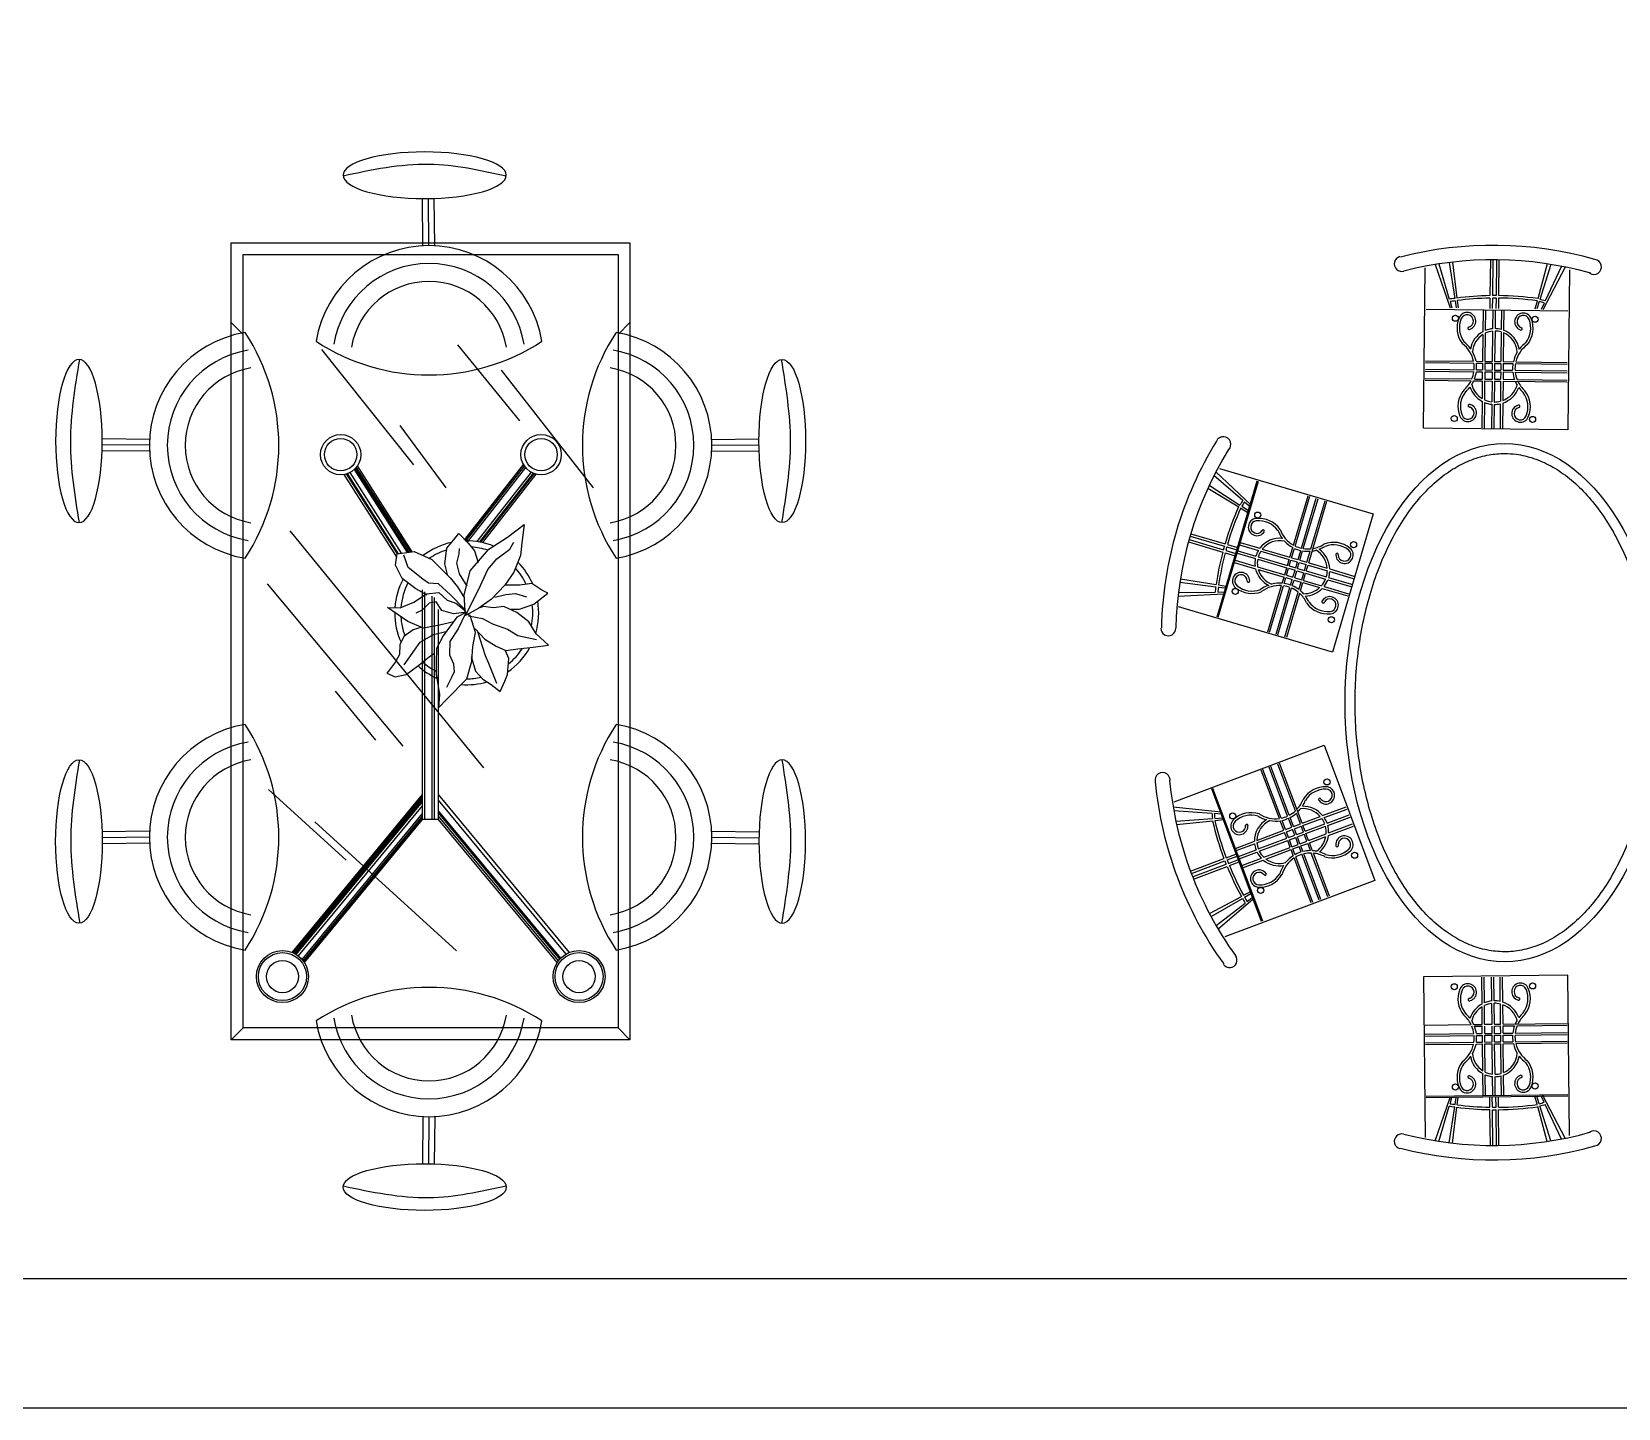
# Model space of a CAD drawing. Header units: inches. Extents: x 10.6 to 53.1, y 11.1 to 35.9.
# Drawn here: x 14.041 to 18.02, y 11.088 to 14.541 of the extents above; entities that cross this region are included whole.
import ezdxf

# ---------------------------------------------------------------- set-up
doc = ezdxf.new("R2010")
doc.units = ezdxf.units.IN
doc.header["$MEASUREMENT"] = 0
doc.layers.add('02', color=2, linetype='Continuous')
doc.layers.add('kadrbm', color=4, linetype='Continuous')

# ---------------------------------------------------------------- blocks, each defined once
blk = doc.blocks.new('kadrbm')
at = {"layer": 'kadrbm', "color": 4}
blk.add_lwpolyline([(0, 0), (0, 24.7972), (21, 24.7972), (21, 0), (0, 0)], close=True, dxfattribs=at)
blk.add_lwpolyline([(20.6631, 0.3257), (20.6631, 24.4603), (0.3369, 24.4603), (0.3369, 0.3257), (20.6631, 0.3257)], dxfattribs=at)

msp = doc.modelspace()

# ---------------------------------------------------------------- linework, layer by layer
at = {"layer": '02'}
for p, q in [((15.0225, 14.0044), (15.0209, 14.1225)), ((15.0375, 14.0046), (15.0359, 14.1227)), ((15.0525, 14.0048), (15.0509, 14.1229)), ((17.6994, 13.969), (17.6983, 13.879)), ((17.7055, 13.969), (17.7045, 13.8791)), ((17.7147, 13.969), (17.7137, 13.8792)), ((17.7209, 13.9689), (17.7198, 13.8791)), ((17.5316, 13.5462), (17.5363, 13.9486)), ((17.561, 13.9571), (17.5984, 13.8485)), ((17.5702, 13.9586), (17.5965, 13.8702)), ((17.5961, 13.9622), (17.61, 13.8722)), ((17.6048, 13.9632), (17.6154, 13.8729)), ((17.8422, 13.9588), (17.8185, 13.8712)), ((17.851, 13.9574), (17.8238, 13.8697)), ((17.8872, 13.9508), (17.8314, 13.8435)), ((17.8776, 13.9527), (17.8371, 13.8659)), ((17.8982, 13.9439), (17.8935, 13.542)), ((17.5983, 13.8641), (17.603, 13.8485)), ((17.611, 13.8659), (17.6137, 13.8483)), ((17.6161, 13.8666), (17.6183, 13.8483)), ((17.6984, 13.8731), (17.6981, 13.8467)), ((17.7045, 13.8731), (17.7042, 13.8466)), ((17.7137, 13.8731), (17.7134, 13.8465)), ((17.7199, 13.873), (17.7196, 13.8471)), ((17.8169, 13.8655), (17.8114, 13.8453)), ((17.822, 13.8641), (17.8162, 13.8456)), ((17.8346, 13.8605), (17.8269, 13.8441)), ((14.5716, 13.7819), (14.5416, 13.8119)), ((15.5116, 13.7819), (15.5416, 13.8119)), ((17.5381, 13.8455), (17.894, 13.8413)), ((17.6812, 13.8445), (17.6805, 13.7886)), ((17.6872, 13.8438), (17.6866, 13.7915)), ((17.7057, 13.8435), (17.7052, 13.7961)), ((17.7118, 13.8435), (17.7112, 13.7963)), ((17.7272, 13.8433), (17.7266, 13.7942)), ((17.7332, 13.8432), (17.7327, 13.7923)), ((17.6804, 13.7815), (17.6796, 13.7142)), ((17.6865, 13.7849), (17.6857, 13.7141)), ((17.7051, 13.79), (17.7042, 13.7139)), ((17.7111, 13.7903), (17.7102, 13.7138)), ((17.7266, 13.7879), (17.7257, 13.7136)), ((17.7326, 13.7858), (17.7317, 13.7135)), ((14.9997, 13.4548), (14.7687, 13.7437)), ((15.2654, 13.5646), (15.1095, 13.7553)), ((15.4502, 13.397), (15.2192, 13.6917)), ((17.5363, 13.6898), (17.6584, 13.6883)), ((17.5364, 13.6944), (17.6589, 13.6929)), ((17.5366, 13.7158), (17.6575, 13.7144)), ((17.5366, 13.7112), (17.6583, 13.7098)), ((17.6637, 13.7143), (17.6796, 13.7142)), ((17.6644, 13.7097), (17.6796, 13.7095)), ((17.6645, 13.6883), (17.6793, 13.6881)), ((17.6649, 13.6929), (17.6794, 13.6927)), ((17.6793, 13.6881), (17.6791, 13.6697)), ((17.6796, 13.7095), (17.6794, 13.6927)), ((17.6854, 13.688), (17.6852, 13.6696)), ((17.6856, 13.7095), (17.6854, 13.6926)), ((17.6854, 13.6926), (17.7039, 13.6924)), ((17.6854, 13.688), (17.7039, 13.6878)), ((17.6856, 13.7095), (17.7041, 13.7093)), ((17.6857, 13.7141), (17.7042, 13.7139)), ((17.7041, 13.7093), (17.7039, 13.6924)), ((17.7102, 13.7092), (17.71, 13.6923)), ((17.71, 13.6923), (17.7254, 13.6921)), ((17.7102, 13.7138), (17.7257, 13.7136)), ((17.7102, 13.7092), (17.7256, 13.709)), ((17.7256, 13.709), (17.7254, 13.6921)), ((17.7317, 13.7089), (17.7315, 13.6921)), ((17.7315, 13.6921), (17.7552, 13.6918)), ((17.7317, 13.7135), (17.757, 13.7132)), ((17.7317, 13.7089), (17.7561, 13.7087)), ((17.7613, 13.6917), (17.8922, 13.6902)), ((17.7623, 13.7086), (17.8924, 13.7071)), ((17.7632, 13.7132), (17.8925, 13.7117)), ((17.5361, 13.6714), (17.6533, 13.67)), ((17.5361, 13.6668), (17.6512, 13.6654)), ((17.6578, 13.6653), (17.6791, 13.6651)), ((17.6598, 13.6699), (17.6791, 13.6697)), ((17.6791, 13.6651), (17.6786, 13.6211)), ((17.6851, 13.665), (17.6846, 13.6178)), ((17.6851, 13.665), (17.7036, 13.6648)), ((17.6852, 13.6696), (17.7037, 13.6694)), ((17.7036, 13.6648), (17.703, 13.6125)), ((17.7039, 13.6878), (17.7037, 13.6694)), ((17.7097, 13.6647), (17.7091, 13.6122)), ((17.7099, 13.6877), (17.7097, 13.6693)), ((17.7097, 13.6693), (17.7252, 13.6691)), ((17.7097, 13.6647), (17.7251, 13.6645)), ((17.7099, 13.6877), (17.7254, 13.6875)), ((17.7251, 13.6645), (17.7245, 13.614)), ((17.7254, 13.6875), (17.7252, 13.6691)), ((17.7312, 13.6645), (17.7306, 13.6159)), ((17.7314, 13.6875), (17.7312, 13.6691)), ((17.7312, 13.6691), (17.7599, 13.6687)), ((17.7312, 13.6645), (17.8919, 13.6626)), ((17.7314, 13.6875), (17.7556, 13.6872)), ((17.7617, 13.6871), (17.8922, 13.6856)), ((17.7664, 13.6687), (17.8919, 13.6672)), ((17.6785, 13.6141), (17.6777, 13.547)), ((17.6845, 13.6112), (17.6837, 13.5469)), ((17.7305, 13.6095), (17.7298, 13.5464)), ((17.7029, 13.6065), (17.7022, 13.5467)), ((17.709, 13.6061), (17.7083, 13.5467)), ((17.7244, 13.6078), (17.7237, 13.5465)), ((15.0806, 13.397), (14.9651, 13.553)), ((17.8935, 13.542), (17.5316, 13.5462)), ((14.3361, 13.4885), (14.218, 13.49)), ((14.3363, 13.5035), (14.2182, 13.505)), ((14.3365, 13.5185), (14.2184, 13.52)), ((15.7467, 13.5185), (15.8648, 13.52)), ((15.7469, 13.5035), (15.865, 13.505)), ((15.7471, 13.4885), (15.8652, 13.49)), ((14.8577, 13.4518), (14.9948, 13.2366)), ((15.2743, 13.456), (15.1266, 13.2671)), ((15.2747, 13.4553), (15.1271, 13.2666)), ((15.277, 13.4517), (15.1299, 13.2636)), ((14.824, 13.4303), (14.9565, 13.2223)), ((14.8301, 13.4317), (14.9578, 13.2313)), ((14.8326, 13.4325), (14.9605, 13.2317)), ((14.8389, 13.4352), (14.9679, 13.2328)), ((14.8501, 13.443), (14.9826, 13.2349)), ((14.8525, 13.4454), (14.9863, 13.2354)), ((14.8549, 13.448), (14.99, 13.236)), ((15.2798, 13.4479), (15.1331, 13.2603)), ((15.2935, 13.4364), (15.1574, 13.2623)), ((15.2987, 13.4338), (15.1638, 13.2613)), ((15.3016, 13.4326), (15.1671, 13.2607)), ((15.3058, 13.4313), (15.1716, 13.2597)), ((17.0062, 13.4283), (17.0788, 13.3656)), ((17.0107, 13.437), (17.0988, 13.3541)), ((17.0142, 13.0733), (17.115, 13.4146)), ((17.0171, 13.0724), (17.1179, 13.4137)), ((17.0203, 13.4457), (17.4058, 13.3319)), ((16.9907, 13.3958), (17.0686, 13.3491)), ((16.9944, 13.4039), (17.0714, 13.3538)), ((17.2056, 13.253), (17.2422, 13.377)), ((17.2098, 13.2509), (17.2467, 13.3757)), ((17.2258, 13.2453), (17.2628, 13.3709)), ((17.2303, 13.2445), (17.2672, 13.3696)), ((17.0736, 13.3461), (17.0916, 13.3354)), ((17.0764, 13.3506), (17.0927, 13.34)), ((17.0832, 13.3617), (17.0969, 13.3499)), ((17.2438, 13.2089), (17.2893, 13.3631)), ((17.2493, 13.244), (17.2849, 13.3644)), ((17.4058, 13.3319), (17.3034, 12.9848)), ((15.2348, 13.2734), (15.2762, 13.3052)), ((15.2762, 13.3052), (15.27, 13.2589)), ((15.1753, 12.6944), (14.6893, 13.2894)), ((15.0824, 13.2457), (15.099, 13.2652)), ((15.099, 13.2652), (15.1121, 13.2825)), ((15.1121, 13.2825), (15.1364, 13.2568)), ((15.1364, 13.2568), (15.1517, 13.2389)), ((15.1876, 13.243), (15.2348, 13.2734)), ((15.2402, 13.243), (15.2507, 13.2603)), ((15.27, 13.2589), (15.2672, 13.2271)), ((16.9421, 13.2611), (17.0284, 13.2357)), ((16.9438, 13.2671), (17.03, 13.2416)), ((16.9463, 13.2759), (17.0324, 13.2505)), ((16.948, 13.2818), (17.0342, 13.2564)), ((17.0401, 13.2548), (17.0649, 13.2474)), ((17.0706, 13.2537), (17.1177, 13.2398)), ((17.0723, 13.2595), (17.1212, 13.2451)), ((14.9536, 13.203), (14.9579, 13.232)), ((14.9578, 13.2313), (15.0006, 13.2375)), ((14.9854, 13.1973), (14.9745, 13.2278)), ((15.0006, 13.2375), (15.0449, 13.2167)), ((15.0449, 13.2167), (15.0685, 13.1932)), ((15.0776, 13.2062), (15.0824, 13.2457)), ((15.1122, 13.2312), (15.1066, 13.2077)), ((15.1135, 13.245), (15.1122, 13.2312)), ((15.1412, 13.1883), (15.1876, 13.243)), ((15.1517, 13.2389), (15.1612, 13.2098)), ((15.1849, 13.1917), (15.2077, 13.2187)), ((15.2077, 13.2187), (15.2402, 13.243)), ((15.2672, 13.2271), (15.25, 13.1849)), ((17.0342, 13.2341), (17.0595, 13.2266)), ((17.0358, 13.24), (17.0612, 13.2325)), ((17.0383, 13.2489), (17.0638, 13.2413)), ((17.0593, 13.2154), (17.1094, 13.2006)), ((17.0646, 13.2331), (17.1101, 13.2197)), ((17.0663, 13.2389), (17.1115, 13.2256)), ((17.1159, 13.218), (17.1889, 13.1964)), ((17.1173, 13.2239), (17.1907, 13.2022)), ((17.1237, 13.2381), (17.195, 13.217)), ((17.1275, 13.2433), (17.1967, 13.2228)), ((17.1907, 13.2022), (17.195, 13.217)), ((17.1951, 13.2009), (17.1994, 13.2157)), ((17.1967, 13.2228), (17.2039, 13.2471)), ((17.1994, 13.2157), (17.2156, 13.2109)), ((17.2011, 13.2215), (17.2081, 13.245)), ((17.2011, 13.2215), (17.2173, 13.2167)), ((17.2112, 13.1961), (17.2156, 13.2109)), ((17.2173, 13.2167), (17.2241, 13.2395)), ((17.2217, 13.2154), (17.2286, 13.2386)), ((17.2217, 13.2154), (17.2394, 13.2102)), ((17.2394, 13.2102), (17.2475, 13.2377)), ((14.9702, 13.1696), (14.9536, 13.203)), ((15.0222, 13.1676), (14.9854, 13.1973)), ((15.0685, 13.1932), (15.0907, 13.171)), ((15.0838, 13.1793), (15.0776, 13.2062)), ((15.0907, 13.171), (15.1088, 13.1489)), ((15.1066, 13.2077), (15.1135, 13.1814)), ((15.1135, 13.1814), (15.1323, 13.1501)), ((15.126, 13.1274), (15.1412, 13.1883)), ((15.1614, 13.1406), (15.1849, 13.1917)), ((15.25, 13.1849), (15.2277, 13.153)), ((17.057, 13.2098), (17.1106, 13.1939)), ((17.1158, 13.1987), (17.1837, 13.1787)), ((17.1174, 13.1919), (17.182, 13.1729)), ((17.1775, 13.1575), (17.182, 13.1729)), ((17.1821, 13.157), (17.1864, 13.1716)), ((17.1837, 13.1787), (17.1889, 13.1964)), ((17.1864, 13.1716), (17.2026, 13.1668)), ((17.1881, 13.1774), (17.1934, 13.1951)), ((17.1881, 13.1774), (17.2043, 13.1726)), ((17.1934, 13.1951), (17.2095, 13.1903)), ((17.1951, 13.2009), (17.2112, 13.1961)), ((17.2043, 13.1726), (17.2095, 13.1903)), ((17.2087, 13.1713), (17.2139, 13.189)), ((17.2087, 13.1713), (17.2264, 13.1661)), ((17.2139, 13.189), (17.2316, 13.1838)), ((17.2157, 13.1948), (17.22, 13.2096)), ((17.2157, 13.1948), (17.2333, 13.1896)), ((17.22, 13.2096), (17.2377, 13.2044)), ((17.2264, 13.1661), (17.2316, 13.1838)), ((17.2308, 13.1648), (17.236, 13.1825)), ((17.2333, 13.1896), (17.2377, 13.2044)), ((17.236, 13.1825), (17.2861, 13.1677)), ((17.2377, 13.1883), (17.2421, 13.2031)), ((17.2377, 13.1883), (17.2881, 13.1734)), ((17.2421, 13.2031), (17.2906, 13.1888)), ((17.2438, 13.2089), (17.2904, 13.1952)), ((17.2939, 13.1717), (17.351, 13.1549)), ((17.2966, 13.1934), (17.3571, 13.1755)), ((17.2966, 13.1871), (17.3553, 13.1697)), ((14.973, 12.7488), (14.6326, 13.1561)), ((15.0048, 13.1433), (14.9702, 13.1696)), ((14.9994, 13.1101), (15.0312, 13.1308)), ((15.0333, 13.1273), (15.0048, 13.1433)), ((15.0216, 12.5646), (15.0216, 13.1406)), ((15.036, 13.1578), (15.0222, 13.1676)), ((15.0274, 12.5647), (15.0274, 13.1363)), ((15.0312, 13.1308), (15.0624, 13.1343)), ((15.0617, 13.1557), (15.036, 13.1578)), ((15.0914, 13.1288), (15.0617, 13.1557)), ((15.0624, 13.1343), (15.0831, 13.1149)), ((15.1088, 13.1489), (15.1267, 13.1199)), ((15.1309, 13.0797), (15.1614, 13.1406)), ((15.2277, 13.153), (15.1939, 13.1177)), ((15.2652, 13.1529), (15.2291, 13.153)), ((15.2305, 13.1294), (15.2548, 13.1315)), ((15.2548, 13.1315), (15.2825, 13.1231)), ((15.2957, 13.1571), (15.2652, 13.1529)), ((15.3206, 13.1404), (15.2957, 13.1571)), ((15.3004, 13.1052), (15.3352, 13.1329)), ((15.3352, 13.1329), (15.3206, 13.1404)), ((16.9159, 13.1247), (17.0306, 13.1312)), ((16.917, 13.134), (17.0092, 13.1353)), ((16.9206, 13.1599), (17.011, 13.1488)), ((16.922, 13.1686), (17.0118, 13.1542)), ((17.0156, 13.1353), (17.0319, 13.1356)), ((17.0172, 13.148), (17.0349, 13.1459)), ((17.018, 13.1532), (17.0362, 13.1503)), ((17.1415, 13.0357), (17.1757, 13.1516)), ((17.1459, 13.0344), (17.1804, 13.1511)), ((17.1621, 13.0296), (17.1968, 13.1471)), ((17.1665, 13.0283), (17.2011, 13.1454)), ((17.1842, 13.0231), (17.2173, 13.1355)), ((17.1886, 13.0218), (17.2212, 13.1322)), ((17.1985, 13.1529), (17.2026, 13.1668)), ((17.2028, 13.1512), (17.207, 13.1655)), ((17.207, 13.1655), (17.2246, 13.1603)), ((17.2192, 13.1417), (17.2246, 13.1603)), ((17.223, 13.1386), (17.2291, 13.159)), ((17.2291, 13.159), (17.2712, 13.1465)), ((17.2308, 13.1648), (17.276, 13.1514)), ((17.2779, 13.1446), (17.3423, 13.1255)), ((17.2824, 13.1496), (17.344, 13.1313)), ((17.292, 13.166), (17.3493, 13.1491)), ((14.9336, 13.0969), (14.9654, 13.0955)), ((14.9578, 13.0796), (14.9336, 13.0969)), ((14.9654, 13.0955), (14.9994, 13.1101)), ((15.0381, 13.1074), (15.0208, 13.0901)), ((15.0555, 13.1108), (15.0381, 13.1074)), ((15.0455, 12.5647), (15.0455, 13.125)), ((15.0515, 12.5647), (15.0515, 13.1218)), ((15.0699, 13.0892), (15.0555, 13.1108)), ((15.0616, 12.5647), (15.0616, 13.0914)), ((15.0831, 13.1149), (15.1046, 13.1074)), ((15.1267, 13.0921), (15.0914, 13.1288)), ((15.1046, 13.1074), (15.1287, 13.0886)), ((15.1295, 13.0769), (15.126, 13.1274)), ((15.1628, 13.0949), (15.1295, 13.0769)), ((15.1939, 13.1177), (15.1628, 13.0949)), ((15.1738, 13.099), (15.1662, 13.0955)), ((15.1994, 13.0955), (15.1738, 13.099)), ((15.2251, 13.099), (15.1994, 13.0955)), ((15.2029, 13.1224), (15.2305, 13.1294)), ((15.2582, 13.0838), (15.2251, 13.099)), ((15.243, 13.0921), (15.2646, 13.0927)), ((15.2646, 13.0927), (15.3004, 13.1052)), ((17.3034, 12.9848), (16.9174, 13.0987)), ((14.9842, 13.0617), (14.9578, 13.0796)), ((15.0236, 13.0444), (14.9842, 13.0617)), ((15.0208, 13.0901), (15.0049, 13.0824)), ((15.0637, 13.0526), (15.0236, 13.0444)), ((15.0998, 13.0608), (15.0637, 13.0526)), ((15.0991, 13.0811), (15.0699, 13.0892)), ((15.1074, 13.0727), (15.0728, 13.0256)), ((15.126, 13.0845), (15.0991, 13.0811)), ((15.1302, 13.0844), (15.1074, 13.0727)), ((15.1289, 13.0817), (15.1108, 13.0429)), ((15.1287, 13.0886), (15.126, 13.0845)), ((15.1405, 13.0768), (15.1289, 13.0817)), ((15.1365, 13.0754), (15.1718, 13.0692)), ((15.1544, 13.034), (15.1405, 13.0768)), ((15.1718, 13.0692), (15.1966, 13.0554)), ((15.1966, 13.0554), (15.2348, 13.0422)), ((15.2881, 13.0608), (15.2582, 13.0838)), ((15.306, 13.0304), (15.2881, 13.0608)), ((14.9745, 13.0242), (14.9642, 13.0028)), ((14.998, 13.0408), (14.9745, 13.0242)), ((15.0195, 13.0471), (14.998, 13.0408)), ((15.0153, 13.0096), (15.0485, 13.0291)), ((15.0485, 13.0291), (15.0832, 13.0374)), ((15.0728, 13.0256), (15.0561, 12.9938)), ((15.1108, 13.0429), (15.0901, 13.0111)), ((15.1475, 12.9992), (15.1544, 13.034)), ((15.1537, 13.0429), (15.178, 13.0172)), ((15.1793, 12.9754), (15.1597, 13.0355)), ((15.178, 13.0172), (15.2056, 12.9993)), ((15.2348, 13.0422), (15.2604, 13.0263)), ((15.2604, 13.0263), (15.3075, 13.0166)), ((15.3372, 13.002), (15.306, 13.0304)), ((14.9633, 12.9786), (14.9537, 12.9605)), ((14.9642, 13.0028), (14.9633, 12.9786)), ((14.9751, 12.9529), (15.0008, 12.9897)), ((15.0008, 12.9897), (15.0153, 13.0096)), ((15.0091, 12.9494), (15.0382, 12.9731)), ((15.0382, 12.9731), (15.0514, 12.982)), ((15.0561, 12.9938), (15.0554, 12.9584)), ((15.0901, 13.0111), (15.0887, 12.9779)), ((15.0887, 12.9779), (15.0991, 12.955)), ((15.143, 12.974), (15.154, 12.9369)), ((15.1448, 12.9618), (15.1475, 12.9992)), ((15.188, 12.9565), (15.1793, 12.9754)), ((15.2056, 12.9993), (15.2299, 12.9889)), ((15.238, 12.9688), (15.2293, 12.9876)), ((15.2299, 12.9889), (15.2604, 12.993)), ((15.2604, 12.993), (15.2992, 12.9972)), ((15.2992, 12.9972), (15.3372, 13.002)), ((14.9356, 12.937), (14.9322, 12.9322)), ((14.9322, 12.9322), (14.953, 12.9225)), ((14.9537, 12.9605), (14.9356, 12.937)), ((14.98, 12.9288), (15.0091, 12.9494)), ((15.0554, 12.9584), (15.0555, 12.9293)), ((15.1004, 12.9356), (15.095, 12.9231)), ((15.0991, 12.955), (15.1004, 12.9356)), ((15.1323, 12.9175), (15.1448, 12.9618)), ((15.154, 12.9369), (15.1729, 12.9166)), ((15.2076, 12.9063), (15.188, 12.9565)), ((15.2345, 12.9289), (15.238, 12.9688)), ((14.953, 12.9225), (14.98, 12.9288)), ((15.0555, 12.9293), (15.0637, 12.8782)), ((15.095, 12.9231), (15.0818, 12.8962)), ((15.0825, 12.8663), (15.1323, 12.9175)), ((15.1729, 12.9166), (15.1931, 12.9036)), ((15.1931, 12.9036), (15.2163, 12.8861)), ((15.2163, 12.8861), (15.2279, 12.9122)), ((15.2279, 12.9122), (15.2345, 12.9289)), ((14.9039, 12.7635), (14.8028, 12.887)), ((15.0637, 12.8782), (15.061, 12.8448)), ((15.061, 12.8448), (15.0825, 12.8663)), ((16.9063, 12.6095), (17.2826, 12.7509)), ((17.2826, 12.7509), (17.4099, 12.4121)), ((17.191, 12.5734), (17.1449, 12.6959)), ((17.1951, 12.5754), (17.1492, 12.6976)), ((17.2107, 12.5865), (17.1665, 12.704)), ((17.2273, 12.5552), (17.1708, 12.7057)), ((17.1703, 12.5674), (17.1248, 12.6884)), ((17.1749, 12.5682), (17.1291, 12.69)), ((14.8299, 12.4624), (14.635, 12.6401)), ((14.6943, 12.2313), (15.0216, 12.6274)), ((14.6968, 12.2302), (15.0213, 12.623)), ((14.6989, 12.2292), (15.0213, 12.6194)), ((14.702, 12.2276), (15.0213, 12.6141)), ((15.3896, 12.2313), (15.0616, 12.6274)), ((17.1258, 12.3086), (17.0006, 12.6417)), ((17.1286, 12.3096), (17.0034, 12.6428)), ((14.7046, 12.2261), (15.0213, 12.6094)), ((14.71, 12.2224), (15.0213, 12.5992)), ((14.7191, 12.2138), (15.0213, 12.5795)), ((15.3813, 12.2272), (15.0616, 12.6133)), ((15.3679, 12.217), (15.0616, 12.5869)), ((15.3654, 12.2144), (15.0616, 12.5813)), ((16.9039, 12.5968), (17.0241, 12.5837)), ((16.9056, 12.5871), (17.0012, 12.5808)), ((17.0071, 12.5804), (17.0252, 12.5792)), ((17.223, 12.5536), (17.2129, 12.5804)), ((17.2788, 12.5745), (17.3379, 12.5967)), ((17.2826, 12.5695), (17.34, 12.5911)), ((17.2898, 12.5557), (17.3454, 12.5766)), ((14.3361, 12.5352), (14.218, 12.5337)), ((14.7217, 12.2106), (15.0213, 12.5732)), ((14.7235, 12.2082), (15.0213, 12.5687)), ((14.7251, 12.2058), (15.0216, 12.5646)), ((15.1062, 12.2353), (14.751, 12.5587)), ((15.0616, 12.5647), (15.0216, 12.5646)), ((15.3621, 12.2105), (15.0616, 12.5734)), ((15.3588, 12.2058), (15.0616, 12.5647)), ((15.7471, 12.5352), (15.8652, 12.5337)), ((16.9108, 12.5606), (17.0024, 12.567)), ((16.9127, 12.5519), (17.003, 12.5615)), ((17.0083, 12.5674), (17.0277, 12.5688)), ((17.0089, 12.5622), (17.0297, 12.5644)), ((17.1138, 12.5125), (17.1814, 12.5379)), ((17.1814, 12.5379), (17.1725, 12.5616)), ((17.1857, 12.5395), (17.1771, 12.5624)), ((17.1857, 12.5395), (17.2015, 12.5455)), ((17.1878, 12.5339), (17.2036, 12.5398)), ((17.2015, 12.5455), (17.1931, 12.5677)), ((17.2058, 12.5471), (17.1973, 12.5697)), ((17.209, 12.5254), (17.2036, 12.5398)), ((17.2058, 12.5471), (17.223, 12.5536)), ((17.2079, 12.5414), (17.2252, 12.5479)), ((17.2134, 12.527), (17.2079, 12.5414)), ((17.2306, 12.5334), (17.2252, 12.5479)), ((17.2273, 12.5552), (17.2728, 12.5723)), ((17.2295, 12.5495), (17.2768, 12.5673)), ((17.2349, 12.5351), (17.2295, 12.5495)), ((17.2349, 12.5351), (17.2841, 12.5536)), ((17.237, 12.5294), (17.2859, 12.5478)), ((17.2916, 12.5499), (17.3475, 12.571)), ((17.2933, 12.5243), (17.3562, 12.548)), ((17.2939, 12.531), (17.3541, 12.5536)), ((14.3363, 12.5202), (14.2182, 12.5187)), ((14.3365, 12.5052), (14.2184, 12.5037)), ((15.7467, 12.5052), (15.8648, 12.5037)), ((15.7469, 12.5202), (15.865, 12.5187)), ((17.06, 12.4923), (17.1077, 12.5102)), ((17.0621, 12.4866), (17.1081, 12.5039)), ((17.1139, 12.5061), (17.1835, 12.5323)), ((17.1174, 12.4909), (17.189, 12.5178)), ((17.1198, 12.4854), (17.1911, 12.5121)), ((17.1313, 12.4699), (17.1976, 12.4948)), ((17.189, 12.5178), (17.1835, 12.5323)), ((17.1933, 12.5194), (17.1878, 12.5339)), ((17.1976, 12.4948), (17.1911, 12.5121)), ((17.1933, 12.5194), (17.209, 12.5254)), ((17.1954, 12.5138), (17.2112, 12.5197)), ((17.2019, 12.4964), (17.1954, 12.5138)), ((17.2019, 12.4964), (17.2177, 12.5024)), ((17.204, 12.4908), (17.2198, 12.4967)), ((17.2177, 12.5024), (17.2112, 12.5197)), ((17.2134, 12.527), (17.2306, 12.5334)), ((17.2155, 12.5213), (17.2327, 12.5278)), ((17.222, 12.504), (17.2155, 12.5213)), ((17.2249, 12.4832), (17.2198, 12.4967)), ((17.222, 12.504), (17.2392, 12.5105)), ((17.2241, 12.4983), (17.2413, 12.5048)), ((17.2294, 12.4844), (17.2241, 12.4983)), ((17.2392, 12.5105), (17.2327, 12.5278)), ((17.2435, 12.5121), (17.237, 12.5294)), ((17.2482, 12.4867), (17.2413, 12.5048)), ((17.2435, 12.5121), (17.2877, 12.5287)), ((17.2457, 12.5064), (17.2868, 12.5219)), ((17.2531, 12.4865), (17.2457, 12.5064)), ((16.9474, 12.4352), (17.0314, 12.4668)), ((16.9495, 12.4294), (17.0336, 12.461)), ((17.0371, 12.469), (17.0613, 12.4781)), ((17.0393, 12.4633), (17.0642, 12.4726)), ((17.0426, 12.4547), (17.0674, 12.464)), ((17.0448, 12.449), (17.0695, 12.4583)), ((17.0676, 12.4722), (17.1117, 12.4888)), ((17.0697, 12.4665), (17.1141, 12.4832)), ((17.0762, 12.4492), (17.1251, 12.4676)), ((17.0777, 12.4433), (17.13, 12.463)), ((17.1367, 12.4655), (17.1997, 12.4892)), ((17.2053, 12.4742), (17.1997, 12.4892)), ((17.2094, 12.4766), (17.204, 12.4908)), ((17.25, 12.3553), (17.2075, 12.4684)), ((17.2543, 12.3569), (17.2115, 12.4708)), ((17.2701, 12.3628), (17.227, 12.4775)), ((17.2744, 12.3644), (17.2315, 12.4787)), ((17.2917, 12.3709), (17.2504, 12.4806)), ((17.296, 12.3725), (17.2555, 12.4803)), ((16.9528, 12.4208), (17.037, 12.4524)), ((16.9551, 12.4151), (17.0393, 12.4468)), ((17.4099, 12.4121), (17.0332, 12.2706)), ((17.0806, 12.3747), (17.097, 12.3833)), ((17.0832, 12.3701), (17.0986, 12.379)), ((16.9948, 12.3291), (17.0751, 12.3717)), ((16.9989, 12.3213), (17.0777, 12.3669)), ((17.0117, 12.2985), (17.0845, 12.3551)), ((17.0164, 12.2904), (17.104, 12.3647)), ((17.0895, 12.359), (17.1024, 12.369)), ((17.8935, 12.1739), (17.5316, 12.1697)), ((17.5316, 12.1697), (17.5363, 11.7673)), ((17.6785, 12.1017), (17.6777, 12.1689)), ((17.6845, 12.1046), (17.6837, 12.1689)), ((17.7029, 12.1094), (17.7022, 12.1692)), ((17.709, 12.1098), (17.7083, 12.1692)), ((17.7244, 12.1081), (17.7237, 12.1694)), ((17.7305, 12.1064), (17.7298, 12.1695)), ((17.8982, 11.7719), (17.8935, 12.1739)), ((17.6851, 12.0509), (17.6846, 12.0981)), ((17.7036, 12.0511), (17.703, 12.1033)), ((17.7097, 12.0511), (17.7091, 12.1037)), ((17.7251, 12.0513), (17.7245, 12.1019)), ((17.7312, 12.0514), (17.7306, 12.1)), ((17.6791, 12.0508), (17.6786, 12.0948)), ((14.5716, 12.0419), (14.5416, 12.0119)), ((15.5116, 12.0419), (15.5416, 12.0119)), ((17.5361, 12.0491), (17.6512, 12.0505)), ((17.5363, 12.0261), (17.6584, 12.0275)), ((17.5364, 12.0215), (17.6589, 12.023)), ((17.6578, 12.0505), (17.6791, 12.0508)), ((17.6598, 12.046), (17.6791, 12.0462)), ((17.6645, 12.0276), (17.6793, 12.0278)), ((17.6649, 12.023), (17.6794, 12.0232)), ((17.6793, 12.0278), (17.6791, 12.0462)), ((17.6796, 12.0063), (17.6794, 12.0232)), ((17.6851, 12.0509), (17.7036, 12.0511)), ((17.6854, 12.0279), (17.6852, 12.0463)), ((17.6854, 12.0279), (17.7039, 12.0281)), ((17.6854, 12.0233), (17.7039, 12.0235)), ((17.6856, 12.0064), (17.6854, 12.0233)), ((17.7039, 12.0281), (17.7037, 12.0465)), ((17.7041, 12.0066), (17.7039, 12.0235)), ((17.7097, 12.0511), (17.7251, 12.0513)), ((17.7097, 12.0465), (17.7252, 12.0467)), ((17.7099, 12.0281), (17.7097, 12.0465)), ((17.7099, 12.0281), (17.7254, 12.0283)), ((17.71, 12.0235), (17.7254, 12.0237)), ((17.7102, 12.0067), (17.71, 12.0235)), ((17.7254, 12.0283), (17.7252, 12.0467)), ((17.7256, 12.0069), (17.7254, 12.0237)), ((17.7312, 12.0514), (17.8919, 12.0533)), ((17.7312, 12.0468), (17.7599, 12.0471)), ((17.7314, 12.0284), (17.7312, 12.0468)), ((17.7314, 12.0284), (17.7556, 12.0287)), ((17.7315, 12.0238), (17.7552, 12.0241)), ((17.7317, 12.0069), (17.7315, 12.0238)), ((17.7613, 12.0241), (17.8922, 12.0257)), ((17.7617, 12.0288), (17.8922, 12.0303)), ((17.7664, 12.0472), (17.8919, 12.0487)), ((17.5366, 12.0046), (17.6583, 12.0061)), ((17.5366, 12), (17.6575, 12.0015)), ((17.6637, 12.0015), (17.6796, 12.0017)), ((17.6644, 12.0061), (17.6796, 12.0063)), ((17.6804, 11.9344), (17.6796, 12.0017)), ((17.6856, 12.0064), (17.7041, 12.0066)), ((17.6857, 12.0018), (17.7042, 12.002)), ((17.6865, 11.931), (17.6857, 12.0018)), ((17.7051, 11.9259), (17.7042, 12.002)), ((17.7102, 12.0067), (17.7256, 12.0069)), ((17.7102, 12.0021), (17.7257, 12.0023)), ((17.7111, 11.9256), (17.7102, 12.0021)), ((17.7266, 11.9279), (17.7257, 12.0023)), ((17.7317, 12.0069), (17.7561, 12.0072)), ((17.7317, 12.0023), (17.757, 12.0026)), ((17.7326, 11.9301), (17.7317, 12.0023)), ((17.7623, 12.0073), (17.8924, 12.0088)), ((17.7632, 12.0027), (17.8925, 12.0042)), ((17.6812, 11.8714), (17.6805, 11.9273)), ((17.6872, 11.8721), (17.6866, 11.9244)), ((17.7057, 11.8723), (17.7052, 11.9198)), ((17.7118, 11.8724), (17.7112, 11.9196)), ((17.7272, 11.8726), (17.7266, 11.9217)), ((17.7332, 11.8726), (17.7327, 11.9236)), ((17.5381, 11.8704), (17.894, 11.8745)), ((17.5382, 11.8673), (17.894, 11.8715)), ((17.561, 11.7588), (17.5984, 11.8673)), ((17.5983, 11.8518), (17.603, 11.8674)), ((17.611, 11.8499), (17.6137, 11.8675)), ((17.6161, 11.8492), (17.6183, 11.8676)), ((17.6984, 11.8428), (17.6981, 11.8692)), ((17.7045, 11.8428), (17.7042, 11.8693)), ((17.7137, 11.8428), (17.7134, 11.8694)), ((17.7199, 11.8429), (17.7196, 11.8688)), ((17.8169, 11.8503), (17.8114, 11.8705)), ((17.822, 11.8517), (17.8162, 11.8703)), ((17.8346, 11.8553), (17.8269, 11.8718)), ((17.8872, 11.765), (17.8314, 11.8724)), ((15.0225, 11.8193), (15.0209, 11.7012)), ((15.0375, 11.8191), (15.0359, 11.701)), ((15.0525, 11.8189), (15.0509, 11.7008)), ((17.5702, 11.7573), (17.5965, 11.8457)), ((17.5961, 11.7537), (17.61, 11.8437)), ((17.6048, 11.7527), (17.6154, 11.843)), ((17.6994, 11.7469), (17.6983, 11.8368)), ((17.7055, 11.7469), (17.7045, 11.8367)), ((17.7147, 11.7469), (17.7137, 11.8367)), ((17.7209, 11.747), (17.7198, 11.8368)), ((17.8422, 11.757), (17.8185, 11.8447)), ((17.851, 11.7584), (17.8238, 11.8461)), ((17.8776, 11.7631), (17.8371, 11.85))]:
    msp.add_line(p, q, dxfattribs=at)
for points in [[(15.5416, 14.0119), (15.5416, 12.0119), (14.5416, 12.0119), (14.5416, 14.0119)], [(15.5116, 13.9819), (15.5116, 12.0419), (14.5716, 12.0419), (14.5716, 13.9819)]]:
    msp.add_lwpolyline(points, close=True, dxfattribs=at)
for centre, radius in [((17.6119, 13.8223), 0.00767), ((17.8116, 13.8198), 0.00767), ((17.6089, 13.5708), 0.00767), ((17.8053, 13.5685), 0.00767), ((14.8159, 13.4802), 0.0506), ((15.3187, 13.4802), 0.0506), ((14.8159, 13.4802), 0.0406), ((15.3187, 13.4802), 0.0406), ((17.1162, 13.3285), 0.00767), ((17.3563, 13.2542), 0.00767), ((17.0595, 13.137), 0.00767), ((17.3007, 13.0658), 0.00767), ((17.2898, 12.6591), 0.00767), ((17.0534, 12.5738), 0.00767), ((17.3589, 12.4752), 0.00767), ((17.1235, 12.3868), 0.00767), ((14.6701, 12.1706), 0.0653), ((14.6701, 12.1706), 0.0603), ((15.4139, 12.1706), 0.0653), ((15.4139, 12.1706), 0.0603), ((14.6701, 12.1706), 0.0403), ((15.4139, 12.1706), 0.0403), ((17.6089, 12.1451), 0.00767), ((17.8053, 12.1474), 0.00767), ((17.6119, 11.8936), 0.00767), ((17.8116, 11.8961), 0.00767)]:
    msp.add_circle(centre, radius, dxfattribs=at)
for centre, radius, start, end in [((15.0375, 13.7177), 0.2869, 9.3768, 170.6232), ((17.4774, 13.9587), 0.0188, 105.0378, 286.4214), ((17.7071, 13.0679), 0.9374, 74.242, 104.4169), ((17.7071, 13.0679), 0.9011, 74.242, 104.4169), ((17.9591, 13.9512), 0.019, 235.6527, 82.2531), ((15.0375, 13.7177), 0.2419, 9.3768, 170.6232), ((15.0375, 13.7177), 0.1969, 9.3768, 170.6232), ((17.7123, 13.1282), 0.751, 97.83, 98.8725), ((17.7138, 13.1221), 0.751, 97.8685, 98.8453), ((17.7123, 13.1282), 0.751, 91.0664, 97.4138), ((17.7138, 13.1221), 0.751, 91.1741, 97.47), ((17.7123, 13.1282), 0.751, 89.8953, 90.5979), ((17.7138, 13.1221), 0.751, 90.003, 90.7056), ((17.7123, 13.1282), 0.751, 81.8844, 89.4269), ((17.7138, 13.1221), 0.751, 82.0604, 89.5346), ((17.6217, 13.1404), 0.751, 73.534, 74.5301), ((17.621, 13.1467), 0.751, 73.2807, 74.3375), ((17.6812, 13.7981), 0.0654, 156.9621, 217.5899), ((17.6411, 13.8152), 0.0217, 285.3756, 156.9621), ((17.6812, 13.7981), 0.0593, 156.9621, 216.8298), ((17.6411, 13.8152), 0.0157, 285.3756, 156.9621), ((17.782, 13.8136), 0.0217, 21.6969, 253.2834), ((17.782, 13.8136), 0.0157, 21.6969, 253.2834), ((17.7414, 13.7974), 0.0593, 321.8292, 21.6969), ((17.7414, 13.7974), 0.0654, 321.069, 21.6969), ((14.6232, 13.5035), 0.2869, 99.3768, 260.6232), ((14.1444, 13.5035), 0.5165, 326.7706, 33.2294), ((15.9388, 13.5035), 0.5165, 146.7706, 213.2294), ((15.46, 13.5035), 0.2869, 279.3768, 80.6232), ((17.6459, 13.7972), 0.00302, 105.8759, 289.6763), ((17.7106, 13.734), 0.0623, 118.8648, 169.7034), ((17.7106, 13.734), 0.0562, 122.4226, 175.2084), ((17.7106, 13.734), 0.0562, 95.5987, 115.3317), ((17.7106, 13.734), 0.0623, 94.9876, 112.6465), ((17.7106, 13.734), 0.0562, 73.4867, 89.4215), ((17.7106, 13.734), 0.0623, 75.0602, 89.4125), ((17.7106, 13.734), 0.0562, 3.4506, 66.959), ((17.7106, 13.734), 0.0623, 8.9556, 69.2318), ((17.7765, 13.7957), 0.00297, 254.3877, 104.2712), ((14.6232, 13.5035), 0.2419, 99.3768, 260.6232), ((15.0375, 14.1965), 0.5165, 236.7706, 303.2294), ((15.46, 13.5035), 0.2419, 279.3768, 80.6232), ((17.5848, 13.6989), 0.0743, 12.0806, 53.0884), ((17.5848, 13.6989), 0.0803, 36.3084, 52.4757), ((17.5848, 13.6989), 0.0803, 11.1063, 29.7638), ((17.8355, 13.6959), 0.0803, 148.8952, 167.5526), ((17.8355, 13.6959), 0.0743, 125.5706, 166.5784), ((17.8355, 13.6959), 0.0803, 125.5706, 142.3506), ((14.6232, 13.5035), 0.1969, 99.3768, 260.6232), ((15.46, 13.5035), 0.1969, 279.3768, 80.6232), ((17.5848, 13.6989), 0.0743, 337.1268, 351.849), ((17.5848, 13.6989), 0.0743, 355.4152, 8.4662), ((17.5848, 13.6989), 0.0803, 338.8766, 352.415), ((17.5848, 13.6989), 0.0803, 355.7103, 7.7732), ((17.8355, 13.6959), 0.0803, 170.8858, 182.9487), ((17.8355, 13.6959), 0.0743, 170.1928, 183.2437), ((17.5848, 13.6989), 0.0743, 310.1209, 333.2378), ((17.5848, 13.6989), 0.0803, 310.1209, 322.2603), ((17.7098, 13.6713), 0.0652, 198.9432, 241.231), ((17.5848, 13.6989), 0.0803, 327.7185, 335.3318), ((17.7098, 13.6713), 0.0591, 195.0074, 238.0525), ((17.7098, 13.6713), 0.0652, 288.4955, 339.3251), ((17.7098, 13.6713), 0.0591, 290.5461, 343.6516), ((17.8355, 13.6959), 0.0803, 186.244, 199.7824), ((17.8355, 13.6959), 0.0743, 186.8099, 201.5322), ((17.8355, 13.6959), 0.0803, 203.3272, 210.9405), ((17.8355, 13.6959), 0.0743, 205.4212, 228.5381), ((17.8355, 13.6959), 0.0803, 216.3987, 228.1073), ((17.6835, 13.601), 0.0654, 141.0527, 201.6969), ((17.6835, 13.601), 0.0593, 141.5871, 201.6969), ((17.7098, 13.6713), 0.0652, 247.1088, 263.9243), ((17.7098, 13.6713), 0.0591, 244.6926, 263.3694), ((17.7098, 13.6713), 0.0591, 269.242, 284.375), ((17.7345, 13.6004), 0.0593, 336.9621, 37.0718), ((17.7345, 13.6004), 0.0654, 336.9621, 37.6063), ((17.643, 13.5848), 0.0217, 201.6969, 73.2834), ((17.643, 13.5848), 0.0157, 201.6969, 73.2834), ((17.6473, 13.6029), 0.00346, 46.8019, 269.3295), ((17.7098, 13.6713), 0.0652, 269.2502, 282.9502), ((17.7747, 13.5833), 0.0217, 105.3756, 336.9621), ((17.7747, 13.5833), 0.0157, 105.3756, 336.9621), ((17.7706, 13.6015), 0.00308, 269.3295, 122.1298), ((17.8114, 13.0236), 0.9374, 148.4678, 178.6427), ((17.8114, 13.0236), 0.9011, 148.4678, 178.6427), ((17.0298, 13.5062), 0.019, 309.8785, 156.4789), ((17.7547, 13.045), 0.751, 156.1101, 163.6527), ((17.7611, 13.0448), 0.751, 156.2862, 163.7604), ((17.7122, 12.9622), 0.751, 147.5064, 148.5633), ((17.7184, 12.9611), 0.751, 147.7598, 148.7558), ((17.1141, 13.2984), 0.0217, 95.9227, 327.5091), ((17.1141, 13.2984), 0.0157, 95.9227, 327.5091), ((17.1186, 13.2549), 0.0654, 35.2948, 95.9227), ((17.1186, 13.2549), 0.0593, 36.0549, 95.9227), ((17.1298, 13.2883), 0.00297, 328.6135, 178.497), ((17.2419, 13.3179), 0.0803, 199.7964, 216.5764), ((17.2419, 13.3179), 0.0743, 199.7964, 240.8042), ((15.1322, 13.0834), 0.1806, 101.9563, 127.295), ((15.1322, 13.0834), 0.1806, 67.9768, 90.8473), ((17.7547, 13.045), 0.751, 164.121, 164.8236), ((17.1712, 13.208), 0.0623, 83.1813, 143.4575), ((17.1712, 13.208), 0.0562, 77.6764, 141.1847), ((17.2419, 13.3179), 0.0803, 223.121, 241.7784), ((17.2419, 13.3179), 0.0743, 244.4185, 257.4695), ((17.2419, 13.3179), 0.0743, 279.6469, 302.7638), ((17.3064, 13.1947), 0.0654, 51.1878, 111.8321), ((17.3064, 13.1947), 0.0593, 51.1878, 111.2976), ((15.1322, 13.0834), 0.1656, 107.6899, 124.5346), ((15.1322, 13.0834), 0.1656, 71.2761, 86.1349), ((15.1322, 13.0834), 0.1806, 23.5862, 44.7442), ((17.7547, 13.045), 0.751, 165.2921, 171.6395), ((17.7611, 13.0448), 0.751, 165.3999, 171.6957), ((17.7611, 13.0448), 0.751, 164.2287, 164.9313), ((17.1712, 13.208), 0.0623, 169.2134, 186.8722), ((17.1712, 13.208), 0.0623, 149.286, 163.6383), ((17.1712, 13.208), 0.0562, 169.8245, 189.5574), ((17.1712, 13.208), 0.0562, 147.7124, 163.6472), ((17.2419, 13.3179), 0.0803, 245.1115, 257.1744), ((17.2419, 13.3179), 0.0803, 260.4697, 274.0081), ((17.2419, 13.3179), 0.0743, 261.0357, 275.7579), ((17.2419, 13.3179), 0.0803, 277.553, 285.1662), ((17.2315, 13.1903), 0.0591, 4.7719, 57.8773), ((17.2419, 13.3179), 0.0803, 290.6244, 302.333), ((17.2315, 13.1903), 0.0652, 2.7213, 53.5508), ((17.3338, 13.2287), 0.0217, 179.6014, 51.1878), ((17.3152, 13.2298), 0.00308, 343.5552, 196.3556), ((17.3338, 13.2287), 0.0157, 179.6014, 51.1878), ((15.1322, 13.0834), 0.1656, 25.6559, 42.5057), ((17.0742, 13.1632), 0.0217, 359.6014, 231.1878), ((17.0742, 13.1632), 0.0157, 359.6014, 231.1878), ((17.1712, 13.208), 0.0623, 193.0906, 243.9291), ((17.1712, 13.208), 0.0562, 196.6483, 249.4341), ((17.2315, 13.1903), 0.0591, 343.4678, 358.6008), ((17.2315, 13.1903), 0.0652, 343.4759, 357.1759), ((15.1322, 13.0834), 0.1806, 152.123, 175.9816), ((15.1322, 13.0834), 0.1656, 152.9864, 175.5771), ((17.7547, 13.045), 0.751, 172.0557, 173.0983), ((17.7611, 13.0448), 0.751, 172.0942, 173.071), ((17.1016, 13.1972), 0.0654, 231.1878, 291.8157), ((17.1016, 13.1972), 0.0593, 231.1878, 291.0556), ((17.0929, 13.163), 0.00302, 180.1016, 3.902), ((17.1709, 13.0775), 0.0803, 110.5341, 126.7014), ((17.1709, 13.0775), 0.0743, 86.3063, 127.3141), ((17.1709, 13.0775), 0.0803, 85.3321, 103.9895), ((17.1709, 13.0775), 0.0743, 69.641, 82.692), ((17.1709, 13.0775), 0.0803, 69.9361, 81.9989), ((17.1709, 13.0775), 0.0743, 51.3526, 66.0748), ((17.1709, 13.0775), 0.0803, 53.1023, 66.6408), ((17.1709, 13.0775), 0.0743, 24.3466, 47.4636), ((17.1709, 13.0775), 0.0803, 41.9442, 49.5575), ((17.2315, 13.1903), 0.0591, 269.2331, 312.2783), ((17.2315, 13.1903), 0.0652, 273.1689, 315.4567), ((17.2315, 13.1903), 0.0591, 318.9183, 337.5952), ((17.2315, 13.1903), 0.0652, 321.3345, 338.1501), ((15.1322, 13.0834), 0.1656, 348.3868, 7.0756), ((15.1322, 13.0834), 0.1806, 343.3455, 9.4541), ((17.1709, 13.0775), 0.0803, 24.3466, 36.4861), ((17.292, 13.1458), 0.0654, 215.2784, 275.9227), ((17.292, 13.1458), 0.0593, 215.8129, 275.9227), ((17.2802, 13.1115), 0.00346, 121.0277, 343.5552), ((17.2965, 13.1024), 0.0217, 275.9227, 147.5091), ((17.2965, 13.1024), 0.0157, 275.9227, 147.5091), ((15.1322, 13.0834), 0.1806, 179.8021, 204.1804), ((15.1322, 13.0834), 0.1656, 183.4756, 200.3347), ((16.8917, 13.0447), 0.0188, 179.2635, 0.6471), ((15.1322, 13.0834), 0.1806, 304.7038, 331.1281), ((15.1322, 13.0834), 0.1656, 309.1886, 327.4028), ((15.1322, 13.0834), 0.1806, 227.503, 245.4563), ((15.1322, 13.0834), 0.1656, 228.2699, 242.4002), ((15.1322, 13.0834), 0.1806, 265.6606, 286.3393), ((15.1322, 13.0834), 0.1656, 270.0835, 282.5023), ((14.6232, 12.5202), 0.2869, 99.3768, 260.6232), ((14.1444, 12.5202), 0.5165, 326.7706, 33.2294), ((15.9388, 12.5202), 0.5165, 146.7706, 213.2294), ((15.46, 12.5202), 0.2869, 279.3768, 80.6232), ((14.6232, 12.5202), 0.2419, 99.3768, 260.6232), ((15.46, 12.5202), 0.2419, 279.3768, 80.6232), ((14.6232, 12.5202), 0.1969, 99.3768, 260.6232), ((15.46, 12.5202), 0.1969, 279.3768, 80.6232), ((16.8774, 12.6636), 0.019, 346.922, 193.5224), ((17.792, 12.7491), 0.9374, 185.5113, 215.6862), ((17.792, 12.7491), 0.9011, 185.5113, 215.6862), ((17.1602, 12.641), 0.0743, 316.6904, 339.8073), ((17.2859, 12.5815), 0.0654, 88.2313, 148.8756), ((17.2859, 12.5815), 0.0593, 88.2313, 148.3411), ((17.2717, 12.6148), 0.00308, 20.5987, 233.3991), ((17.2872, 12.6252), 0.0217, 216.6449, 88.2313), ((17.2872, 12.6252), 0.0157, 216.6449, 88.2313), ((17.7498, 12.6404), 0.751, 184.5499, 185.6068), ((17.7554, 12.6433), 0.751, 184.8033, 185.7993), ((17.0997, 12.5165), 0.0654, 72.3383, 132.9662), ((17.0997, 12.5165), 0.0593, 73.0984, 132.9662), ((17.1602, 12.641), 0.0743, 236.8399, 277.8477), ((17.1602, 12.641), 0.0743, 298.0792, 312.8014), ((17.1602, 12.641), 0.0803, 297.5132, 311.0517), ((17.1602, 12.641), 0.0803, 314.5965, 322.2097), ((17.2287, 12.5329), 0.0591, 41.8154, 94.9209), ((17.1602, 12.641), 0.0803, 327.6679, 339.3765), ((17.2287, 12.5329), 0.0652, 39.7648, 90.5943), ((17.7339, 12.7321), 0.751, 193.1536, 200.6962), ((17.7391, 12.7357), 0.751, 193.3297, 200.8039), ((17.07, 12.5484), 0.0217, 132.9662, 4.5526), ((17.07, 12.5484), 0.0157, 132.9662, 4.5526), ((17.0886, 12.5498), 0.00297, 5.657, 215.5405), ((17.17, 12.5108), 0.0623, 120.2249, 180.501), ((17.17, 12.5108), 0.0562, 114.7199, 178.2282), ((17.1602, 12.641), 0.0803, 236.8399, 253.6199), ((17.1602, 12.641), 0.0803, 260.1645, 278.8219), ((17.1602, 12.641), 0.0743, 281.462, 294.513), ((17.1602, 12.641), 0.0803, 282.155, 294.2179), ((17.2287, 12.5329), 0.0591, 20.5113, 35.6443), ((17.2287, 12.5329), 0.0652, 20.5194, 34.2195), ((17.2287, 12.5329), 0.0591, 355.9618, 14.6387), ((17.2287, 12.5329), 0.0652, 358.378, 15.1936), ((17.17, 12.5108), 0.0623, 186.3295, 200.6818), ((17.17, 12.5108), 0.0562, 184.7559, 200.6907), ((17.2287, 12.5329), 0.0591, 306.2766, 349.3218), ((17.2287, 12.5329), 0.0652, 310.2124, 352.5002), ((17.3151, 12.4994), 0.00346, 158.0712, 20.5987), ((17.3335, 12.5019), 0.0217, 312.9662, 184.5526), ((17.3335, 12.5019), 0.0157, 312.9662, 184.5526), ((17.7339, 12.7321), 0.751, 201.1645, 201.8671), ((17.7391, 12.7357), 0.751, 201.2722, 201.9749), ((17.17, 12.5108), 0.0623, 206.2569, 223.9157), ((17.17, 12.5108), 0.0562, 206.868, 226.6009), ((17.17, 12.5108), 0.0623, 230.1341, 280.9726), ((17.17, 12.5108), 0.0562, 233.6918, 286.4776), ((17.2484, 12.4063), 0.0743, 123.3498, 164.3576), ((17.2484, 12.4063), 0.0803, 122.3756, 141.033), ((17.2484, 12.4063), 0.0803, 106.9796, 119.0424), ((17.2484, 12.4063), 0.0743, 106.6845, 119.7355), ((17.2484, 12.4063), 0.0803, 90.1458, 103.6843), ((17.2484, 12.4063), 0.0743, 88.3961, 103.1183), ((17.2484, 12.4063), 0.0803, 78.9877, 86.601), ((17.2484, 12.4063), 0.0743, 61.3902, 84.5071), ((17.2484, 12.4063), 0.0803, 61.3902, 73.5296), ((17.3038, 12.5338), 0.0654, 252.3219, 312.9662), ((17.3038, 12.5338), 0.0593, 252.8564, 312.9662), ((17.7339, 12.7321), 0.751, 202.3356, 208.683), ((17.7391, 12.7357), 0.751, 202.4434, 208.7392), ((17.1195, 12.4165), 0.0217, 36.6449, 268.2313), ((17.1195, 12.4165), 0.0157, 36.6449, 268.2313), ((17.1209, 12.4602), 0.0654, 268.2313, 328.8592), ((17.1209, 12.4602), 0.0593, 268.2313, 328.0991), ((17.1346, 12.4275), 0.00302, 217.1451, 40.9455), ((17.2484, 12.4063), 0.0803, 147.5776, 163.7449), ((17.7339, 12.7321), 0.751, 209.0992, 210.1418), ((17.7391, 12.7357), 0.751, 209.1377, 210.1145), ((17.0452, 12.212), 0.0188, 216.307, 37.6906), ((15.0375, 11.6272), 0.5165, 56.7706, 123.2294), ((17.6835, 12.1149), 0.0654, 158.3031, 218.9473), ((17.643, 12.1311), 0.0217, 286.7166, 158.3031), ((17.6835, 12.1149), 0.0593, 158.3031, 218.4129), ((17.643, 12.1311), 0.0157, 286.7166, 158.3031), ((17.7747, 12.1326), 0.0217, 23.0379, 254.6244), ((17.7747, 12.1326), 0.0157, 23.0379, 254.6244), ((17.7345, 12.1155), 0.0593, 322.9282, 23.0379), ((17.7345, 12.1155), 0.0654, 322.3937, 23.0379), ((17.6473, 12.1129), 0.00346, 90.6705, 313.1981), ((17.7098, 12.0446), 0.0652, 118.769, 161.0568), ((17.7098, 12.0446), 0.0652, 96.0757, 112.8912), ((17.7098, 12.0446), 0.0591, 96.6306, 115.3074), ((17.7098, 12.0446), 0.0652, 77.0498, 90.7498), ((17.7098, 12.0446), 0.0591, 75.625, 90.758), ((17.7098, 12.0446), 0.0652, 20.6749, 71.5045), ((17.7098, 12.0446), 0.0591, 16.3484, 69.4539), ((17.7706, 12.1144), 0.00308, 237.8702, 90.6705), ((15.0375, 12.106), 0.2869, 189.3768, 350.6232), ((15.0375, 12.106), 0.2419, 189.3768, 350.6232), ((15.0375, 12.106), 0.1969, 189.3768, 350.6232), ((17.5848, 12.017), 0.0743, 26.7622, 49.8791), ((17.5848, 12.017), 0.0803, 37.7397, 49.8791), ((17.7098, 12.0446), 0.0591, 121.9475, 164.9926), ((17.5848, 12.017), 0.0803, 24.6682, 32.2815), ((17.8355, 12.0199), 0.0803, 149.0595, 156.6728), ((17.8355, 12.0199), 0.0743, 131.4619, 154.5788), ((17.8355, 12.0199), 0.0803, 131.8927, 143.6013), ((17.5848, 12.017), 0.0743, 8.151, 22.8732), ((17.5848, 12.017), 0.0743, 351.5338, 4.5848), ((17.5848, 12.017), 0.0803, 7.585, 21.1234), ((17.5848, 12.017), 0.0803, 352.2268, 4.2897), ((17.8355, 12.0199), 0.0803, 177.0513, 189.1142), ((17.8355, 12.0199), 0.0803, 160.2176, 173.756), ((17.8355, 12.0199), 0.0743, 176.7563, 189.8072), ((17.8355, 12.0199), 0.0743, 158.4678, 173.1901), ((17.5848, 12.017), 0.0743, 306.9116, 347.9194), ((17.5848, 12.017), 0.0803, 330.2362, 348.8937), ((17.7106, 11.9818), 0.0562, 184.7916, 237.5774), ((17.7106, 11.9818), 0.0562, 293.041, 356.5494), ((17.8355, 12.0199), 0.0803, 192.4474, 211.1048), ((17.8355, 12.0199), 0.0743, 193.4216, 234.4294), ((17.6812, 11.9177), 0.0654, 142.4101, 203.0379), ((17.6812, 11.9177), 0.0593, 143.1702, 203.0379), ((17.5848, 12.017), 0.0803, 307.5243, 323.6916), ((17.7106, 11.9818), 0.0623, 190.2966, 241.1352), ((17.7106, 11.9818), 0.0623, 290.7682, 351.0444), ((17.8355, 12.0199), 0.0803, 217.6494, 234.4294), ((17.7414, 11.9184), 0.0593, 338.3031, 38.1708), ((17.7414, 11.9184), 0.0654, 338.3031, 38.931), ((17.6411, 11.9006), 0.0217, 203.0379, 74.6244), ((17.6411, 11.9006), 0.0157, 203.0379, 74.6244), ((17.6459, 11.9186), 0.00302, 70.3237, 254.1241), ((17.7106, 11.9818), 0.0562, 244.6683, 264.4013), ((17.7106, 11.9818), 0.0623, 247.3535, 265.0124), ((17.7106, 11.9818), 0.0562, 270.5785, 286.5133), ((17.7106, 11.9818), 0.0623, 270.5875, 284.9398), ((17.782, 11.9023), 0.0217, 106.7166, 338.3031), ((17.782, 11.9023), 0.0157, 106.7166, 338.3031), ((17.7765, 11.9201), 0.00297, 255.7288, 105.6123), ((17.7123, 12.5877), 0.751, 261.1275, 262.17), ((17.7138, 12.5938), 0.751, 261.1547, 262.1315), ((17.7123, 12.5877), 0.751, 262.5862, 268.9336), ((17.7138, 12.5938), 0.751, 262.53, 268.8259), ((17.7138, 12.5938), 0.751, 269.2944, 269.997), ((17.7123, 12.5877), 0.751, 269.4021, 270.1047), ((17.7123, 12.5877), 0.751, 270.5731, 278.1156), ((17.7138, 12.5938), 0.751, 270.4654, 277.9396), ((17.6217, 12.5755), 0.751, 285.4699, 286.466), ((17.621, 12.5692), 0.751, 285.6625, 286.7193), ((17.7071, 12.648), 0.9011, 255.5831, 285.758), ((17.9591, 11.7647), 0.019, 277.7469, 124.3473), ((17.4774, 11.7572), 0.0188, 73.5786, 254.9622), ((17.7071, 12.648), 0.9374, 255.5831, 285.758)]:
    msp.add_arc(centre, radius, start, end, dxfattribs=at)
msp.add_ellipse((15.0267, 14.1812), major_axis=(0.2048, 0), ratio=0.285714, start_param=3.141593, end_param=9.424778, dxfattribs=at)
at = {"layer": '02', "extrusion": (0, 0, -1)}
for centre, major_axis in [((14.1597, 13.5143), (0, 0.2048)), ((15.9235, 12.5095), (0, -0.2048))]:
    msp.add_ellipse(centre, major_axis=major_axis, ratio=0.285714, dxfattribs=at)
at = {"layer": '02'}
for centre, major_axis, ratio in [((15.9235, 13.5143), (0, 0.2048), 0.285714), ((17.7352, 12.8579), (0, 0.65), 0.615385), ((14.1597, 12.5095), (0, -0.2048), 0.285714)]:
    msp.add_ellipse(centre, major_axis=major_axis, ratio=ratio, dxfattribs=at)
at = {"layer": '02', "extrusion": (0, 0, -1)}
msp.add_ellipse((15.0267, 11.6426), major_axis=(0.2048, 0), ratio=0.285714, start_param=3.141593, end_param=9.424778, dxfattribs=at)
at = {"layer": '02'}
for points in [[(15.2313, 14.1786), (15.0374, 14.2084), (14.822, 14.1789)], [(14.1606, 13.3095), (14.1389, 13.5115), (14.1616, 13.719)], [(15.9226, 13.3095), (15.9443, 13.5115), (15.9216, 13.719)], [(14.1606, 12.7143), (14.1389, 12.5122), (14.1616, 12.3047)], [(15.9226, 12.7143), (15.9443, 12.5122), (15.9216, 12.3047)], [(15.2313, 11.6452), (15.0374, 11.6153), (14.822, 11.6448)]]:
    msp.add_spline(points, degree=3, dxfattribs=at)
msp.add_open_spline([(17.7352, 13.4829), (17.7222, 13.4829), (17.7092, 13.4818), (17.6818, 13.4769), (17.6672, 13.4729), (17.6384, 13.462), (17.6242, 13.455), (17.596, 13.4382), (17.5822, 13.4284), (17.5551, 13.4059), (17.542, 13.3932), (17.5165, 13.3652), (17.5043, 13.3498), (17.4809, 13.3167), (17.4698, 13.2989), (17.4489, 13.2611), (17.4391, 13.2411), (17.4212, 13.1992), (17.4129, 13.1774), (17.3982, 13.1321), (17.3916, 13.1087), (17.3803, 13.0607), (17.3755, 13.0361), (17.3679, 12.9861), (17.365, 12.9607), (17.3611, 12.9096), (17.3602, 12.8838), (17.3602, 12.8322), (17.3611, 12.8064), (17.365, 12.7553), (17.3679, 12.7299), (17.3755, 12.6799), (17.3803, 12.6553), (17.3916, 12.6073), (17.3981, 12.5839), (17.4129, 12.5386), (17.4211, 12.5168), (17.4391, 12.4749), (17.4488, 12.4549), (17.4697, 12.4171), (17.4808, 12.3993), (17.5042, 12.3661), (17.5165, 12.3508), (17.5419, 12.3228), (17.5551, 12.3101), (17.5821, 12.2875), (17.5959, 12.2777), (17.6241, 12.2609), (17.6384, 12.2539), (17.6672, 12.243), (17.6817, 12.2389), (17.7108, 12.2338), (17.7254, 12.2327), (17.7546, 12.2333), (17.7692, 12.2351), (17.7983, 12.2415), (17.8127, 12.2462), (17.8414, 12.2584), (17.8556, 12.266), (17.8836, 12.2841), (17.8973, 12.2946), (17.924, 12.3184), (17.937, 12.3317), (17.962, 12.3609), (17.974, 12.3768), (17.9969, 12.411), (18.0077, 12.4293), (18.028, 12.4681), (18.0374, 12.4885), (18.0547, 12.5312), (18.0626, 12.5534), (18.0766, 12.5994), (18.0828, 12.6231), (18.0933, 12.6716), (18.0976, 12.6964), (18.1044, 12.7467), (18.1069, 12.7722), (18.1099, 12.8235), (18.1104, 12.8493), (18.1096, 12.9009), (18.1082, 12.9266), (18.1035, 12.9776), (18.1002, 13.0028), (18.0917, 13.0524), (18.0865, 13.0768), (18.0744, 13.1242), (18.0675, 13.1473), (18.052, 13.1919), (18.0434, 13.2134), (18.0248, 13.2544), (18.0147, 13.2739), (17.9932, 13.3107), (17.9819, 13.328), (17.958, 13.3601), (17.9455, 13.3749), (17.9197, 13.4017), (17.9063, 13.4137), (17.879, 13.435), (17.865, 13.4442), (17.8367, 13.4597), (17.8224, 13.466), (17.7935, 13.4757), (17.7789, 13.4791), (17.7546, 13.4823), (17.7449, 13.4829), (17.7352, 13.4829)], degree=3, knots=[0, 0, 0, 0, 0.108177, 0.108177, 0.230052, 0.230052, 0.351927, 0.351927, 0.473802, 0.473802, 0.595677, 0.595677, 0.717553, 0.717553, 0.839428, 0.839428, 0.961303, 0.961303, 1.083178, 1.083178, 1.205054, 1.205054, 1.326929, 1.326929, 1.448804, 1.448804, 1.570679, 1.570679, 1.692554, 1.692554, 1.81443, 1.81443, 1.936305, 1.936305, 2.05818, 2.05818, 2.180055, 2.180055, 2.301931, 2.301931, 2.423806, 2.423806, 2.545681, 2.545681, 2.667556, 2.667556, 2.789431, 2.789431, 2.911307, 2.911307, 3.033182, 3.033182, 3.155057, 3.155057, 3.276932, 3.276932, 3.398808, 3.398808, 3.520683, 3.520683, 3.642558, 3.642558, 3.764433, 3.764433, 3.886308, 3.886308, 4.008184, 4.008184, 4.130059, 4.130059, 4.251934, 4.251934, 4.373809, 4.373809, 4.495685, 4.495685, 4.61756, 4.61756, 4.739435, 4.739435, 4.86131, 4.86131, 4.983186, 4.983186, 5.105061, 5.105061, 5.226936, 5.226936, 5.348811, 5.348811, 5.470686, 5.470686, 5.592562, 5.592562, 5.714437, 5.714437, 5.836312, 5.836312, 5.958187, 5.958187, 6.080063, 6.080063, 6.201938, 6.201938, 6.283185, 6.283185, 6.283185, 6.283185], dxfattribs=at)

# ---------------------------------------------------------------- block references
at = {"layer": 'kadrbm'}
msp.add_blockref('kadrbm', (10.5853, 11.0876), dxfattribs=at)

doc.saveas('drawing.dxf')
